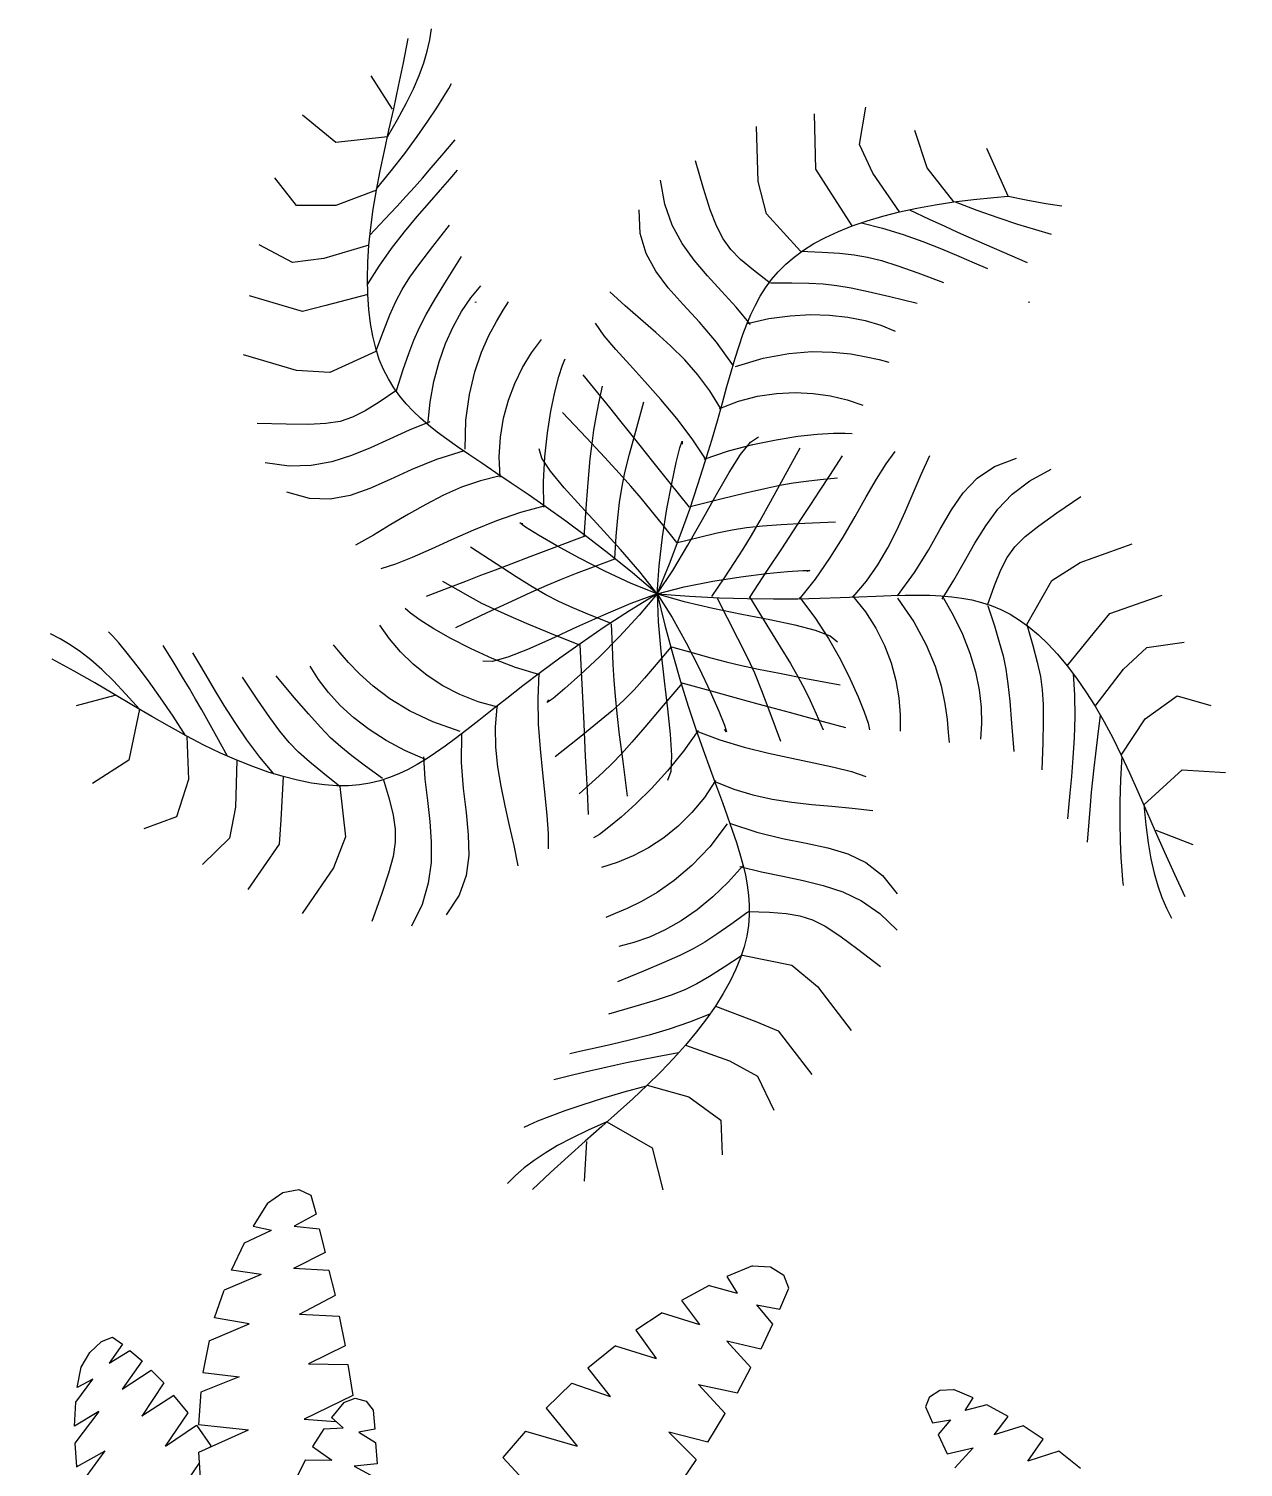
# Model space of a CAD drawing. Header units: millimetres. Extents: x -12161372 to 46643, y -9506984 to 15358.
# Drawn here: x 8831.6 to 8897.6, y 5377 to 5455.2 of the extents above; entities that cross this region are included whole.
import ezdxf

# ---------------------------------------------------------------- set-up
doc = ezdxf.new("R2010")
doc.units = ezdxf.units.MM
doc.linetypes.add('ACAD_ISO07W100', pattern=[3, 0, -3])
doc.layers.add('DIENHOA', color=3, linetype='Continuous')
doc.layers.add('teks', color=255, linetype='Continuous', lineweight=5)
doc.layers.add('tumbuhan', color=3, linetype='Continuous', lineweight=5)

# ---------------------------------------------------------------- blocks, each defined once
blk = doc.blocks.new('Cay60-mb')
at = {"layer": 'DIENHOA'}
for p, q in [((-238.19, 290.34), (-230.71, 295.4)), ((-230.71, 295.4), (-223, 296.89)), ((-223, 296.89), (-217.3, 294.21)), ((-217.3, 294.21), (-214.73, 284.97)), ((-238.19, 290.34), (-245.12, 279.24)), ((-245.12, 279.24), (-236.29, 277.15)), ((-214.73, 284.97), (-225.34, 279.16)), ((-225.34, 279.16), (-213.17, 277.82)), ((-249.36, 271.05), (-236.29, 277.15)), ((-213.17, 277.82), (-210.26, 266.43)), ((-255.62, 257.94), (-249.36, 271.05)), ((-210.26, 266.43), (-225.68, 258.76)), ((-241.32, 255.85), (-255.62, 257.94)), ((-208.36, 257.79), (-225.68, 258.76)), ((-205.35, 245.87), (-208.36, 257.79)), ((-3.69, 260.02), (-15.98, 254.88)), ((-3.69, 260.02), (5.03, 259.58)), ((5.03, 259.58), (11.51, 255.55)), ((-241.32, 255.85), (-259.19, 248.18)), ((-24.58, 250.49), (-37.99, 243.19)), ((-24.58, 250.49), (-11.06, 246.84)), ((-15.98, 254.88), (-11.06, 246.84)), ((13.85, 249.22), (11.51, 255.55)), ((-263.78, 234.92), (-259.19, 248.18)), ((-222.77, 236.56), (-205.35, 245.87)), ((9.61, 239.09), (13.85, 249.22)), ((-222.77, 236.56), (-203.56, 235.59)), ((-47.37, 237.23), (-60.11, 228.96)), ((-47.37, 237.23), (-29.27, 231.65)), ((-37.99, 243.19), (-29.27, 231.65)), ((-1.79, 241.18), (6.03, 231.72)), ((-1.79, 241.18), (9.61, 239.09)), ((-266.46, 223.75), (-247.13, 232.02)), ((-247.13, 232.02), (-263.78, 234.92)), ((-203.56, 235.59), (-200.65, 221.37)), ((6.03, 231.72), (0.33, 219.65)), ((-324.1, 218.02), (-318.41, 223.45)), ((-318.41, 223.45), (-313.16, 225.46)), ((-313.16, 225.46), (-308.24, 222.19)), ((-266.46, 223.75), (-269.47, 208.41)), ((-60.11, 228.96), (-50.28, 215.18)), ((0.33, 219.65), (-16.09, 223.53)), ((-4.47, 210.86), (-16.09, 223.53)), ((-328.24, 211.01), (-324.1, 218.02)), ((-308.24, 222.19), (-314.72, 212.88)), ((-314.72, 212.88), (-304.78, 219.13)), ((-304.78, 219.13), (-298.74, 213.99)), ((-200.65, 221.37), (-218.3, 212.65)), ((-69.94, 221.29), (-83.35, 210.49)), ((-69.94, 221.29), (-50.28, 215.18)), ((-330.25, 201.11), (-328.24, 211.01)), ((-298.74, 213.99), (-308.46, 200.44)), ((-308.46, 200.44), (-294.5, 209.6)), ((-294.5, 209.6), (-288.35, 203.42)), ((-218.3, 212.65), (-199.31, 212.28)), ((-199.31, 212.28), (-196.97, 197.31)), ((-83.35, 210.49), (-72.4, 196.86)), ((-10.84, 198.65), (-4.47, 210.86)), ((-330.92, 194.03), (-322.65, 205.28)), ((-322.65, 205.28), (-330.25, 201.11)), ((-288.35, 203.42), (-298.97, 187.33)), ((-251.82, 206.4), (-270.48, 198.95)), ((-269.47, 208.41), (-251.82, 206.4)), ((-91.05, 203.27), (-103.46, 191.13)), ((-91.05, 203.27), (-72.4, 196.86)), ((-29.83, 202.6), (-10.84, 198.65)), ((-29.83, 202.6), (-16.87, 188.67)), ((-283.44, 197.38), (-298.97, 187.33)), ((-276.51, 188.89), (-283.44, 197.38)), ((-270.48, 198.95), (-271.6, 183.31)), ((-196.97, 197.31), (-220.43, 185.84)), ((-201.32, 193.96), (-195.85, 195.97)), ((-195.85, 195.97), (-190.49, 194.55)), ((81.89, 196.71), (79.99, 191.87)), ((81.89, 196.71), (86.92, 199.84)), ((86.92, 199.84), (93.62, 200.14)), ((103.01, 196.19), (93.62, 200.14)), ((99.21, 190.01), (103.01, 196.19)), ((-331.59, 182.49), (-330.92, 194.03)), ((-319.75, 189.56), (-331.59, 182.49)), ((-319.75, 189.56), (-331.37, 174.29)), ((-287.57, 172.81), (-276.51, 188.89)), ((-201.32, 193.96), (-207.24, 186.66)), ((-190.49, 194.55), (-187.02, 190.16)), ((-187.02, 190.16), (-186.24, 181.07)), ((-103.46, 191.13), (-88.37, 172.81)), ((-25.25, 174.82), (-16.87, 188.67)), ((79.99, 191.87), (83.34, 184.05)), ((109.6, 192.77), (99.21, 190.01)), ((119.99, 187.18), (109.6, 192.77)), ((-287.57, 172.81), (-272.49, 183.01)), ((-272.49, 183.01), (-265.56, 173.03)), ((-271.6, 183.31), (-247.46, 180.77)), ((-220.43, 185.84), (-205.23, 184.8)), ((-210.93, 181.15), (-216.41, 172.58)), ((-210.93, 181.15), (-201.55, 181.67)), ((-207.24, 186.66), (-201.55, 181.67)), ((-186.24, 181.07), (-193.95, 179.66)), ((83.34, 184.05), (92.06, 185.62)), ((92.06, 185.62), (86.14, 178.39)), ((113.28, 178.32), (119.99, 187.18)), ((127.25, 182.64), (113.28, 178.32)), ((136.97, 176.23), (127.25, 182.64)), ((-331.37, 174.29), (-330.58, 162.9)), ((-271.37, 169.98), (-247.46, 180.77)), ((-193.95, 179.66), (-186.02, 174.52)), ((-186.02, 174.52), (-185.12, 164.24)), ((-113.4, 180.1), (-124.35, 167.29)), ((-113.4, 180.1), (-88.37, 172.81)), ((-25.25, 174.82), (-44.13, 179.51)), ((-44.13, 179.51), (-30.95, 166.4)), ((86.14, 178.39), (90.49, 169.08)), ((129.48, 165.58), (136.97, 176.23)), ((-330.58, 162.9), (-316.62, 170.5)), ((-329.02, 153.81), (-316.62, 170.5)), ((-270.48, 154.86), (-271.37, 169.98)), ((-265.56, 173.03), (-266.01, 172.36)), ((-216.41, 172.58), (-207.13, 166.1)), ((-124.35, 167.29), (-108.37, 150.09)), ((90.49, 169.08), (103.12, 172.06)), ((103.12, 172.06), (94.18, 162.3)), ((144.57, 170.35), (129.48, 165.58)), ((154.96, 162.01), (144.57, 170.35)), ((-271.15, 164.91), (-280.31, 151.35)), ((-219.76, 166.18), (-224.11, 157.61)), ((-219.76, 166.18), (-207.13, 166.1)), ((-185.12, 164.24), (-196.3, 163.2)), ((-196.3, 163.2), (-184.68, 156.87)), ((-30.95, 166.4), (-40.44, 152.4))]:
    blk.add_line(p, q, dxfattribs=at)
blk = doc.blocks.new('Cay72-mb')
at = {"layer": 'DIENHOA'}
for p, q in [((-499.8, 1213.9), (-496, 1238)), ((-557.5, 1163.8), (-547.3, 1216.9)), ((-513, 1163.7), (-505.4, 1189.3)), ((-505.4, 1189.3), (-499.8, 1213.9)), ((-567.9, 1112.9), (-557.5, 1163.8)), ((-523, 1136.5), (-513, 1163.7)), ((-580.8, 1063.2), (-627.7, 1135.8)), ((-535.6, 1107.4), (-523, 1136.5)), ((-578.5, 1064.1), (-567.9, 1112.9)), ((-551.2, 1075.7), (-535.6, 1107.4)), ((-469.1, 1090.4), (-458.4, 1108.2)), ((-458.4, 1108.2), (-453, 1118.6)), ((-588.9, 1017.3), (-578.5, 1064.1)), ((-569.9, 1041), (-551.2, 1075.7)), ((-504.1, 1036.9), (-484.4, 1066.3)), ((-484.4, 1066.3), (-469.1, 1090.4)), ((435.2, 986.3), (449.3, 1067.2)), ((-704.6, 990.5), (-777.2, 1050.3)), ((-592.1, 1002.7), (-569.9, 1041)), ((-527.5, 1003.4), (-504.1, 1036.9)), ((340.2, 932.9), (337.1, 1053.2)), ((-592.1, 1002.7), (-704.6, 990.5)), ((-598.8, 972.2), (-588.9, 1017.3)), ((-554.2, 967), (-527.5, 1003.4)), ((214.3, 905.5), (211.2, 1025.7)), ((582.1, 935.2), (555.7, 1016.4)), ((-608, 928.7), (-598.8, 972.2)), ((-473.6, 962.3), (-444.6, 996.4)), ((464.4, 923.9), (435.2, 986.3)), ((758.5, 874.2), (712.1, 977.5)), ((-583.7, 928.7), (-554.2, 967)), ((-496.7, 935.4), (-473.6, 962.3)), ((95.9, 890.8), (78.2, 951.1)), ((-790, 853.8), (-837, 913.6)), ((-616.1, 886.6), (-608, 928.7)), ((-615.6, 889.6), (-583.7, 928.7)), ((-533.3, 893.5), (-515.8, 913.3)), ((-515.8, 913.3), (-496.7, 935.4)), ((-476.8, 887.7), (-456.1, 911.1)), ((-456.1, 911.1), (-440, 930.1)), ((11.6, 856.3), (2.2, 908.4)), ((368.2, 888.2), (340.2, 932.9)), ((522.1, 839.7), (464.4, 923.9)), ((640.6, 861.2), (582.1, 935.2)), ((-616.1, 886.6), (-704.6, 853.8)), ((-623, 845.7), (-616.1, 886.6)), ((-551.4, 873.7), (-533.3, 893.5)), ((-500.9, 860.4), (-476.8, 887.7)), ((110.5, 844.5), (95.9, 890.8)), ((232.7, 835.1), (214.3, 905.5)), ((419.3, 809), (368.2, 888.2)), ((-704.6, 853.8), (-790, 853.8)), ((-628.4, 805.9), (-623, 845.7)), ((-597.6, 824), (-572, 851.3)), ((-572, 851.3), (-551.4, 873.7)), ((-527.4, 829.7), (-500.9, 860.4)), ((27.7, 811.1), (11.6, 856.3)), ((522.1, 839.7), (560.1, 848)), ((560.1, 848), (599.6, 855.1)), ((599.6, 855.1), (640.6, 861.2)), ((640.6, 861.2), (683.2, 866.5)), ((643.7, 861.6), (690.7, 843.4)), ((683.2, 866.5), (727.4, 871.2)), ((727.4, 871.2), (758.5, 874.2)), ((758.5, 874.2), (801.7, 864.9)), ((801.7, 864.9), (840.5, 857.9)), ((840.5, 857.9), (875.5, 852.9)), ((-630.1, 789.4), (-597.6, 824)), ((-555.2, 796), (-527.4, 829.7)), ((-41.8, 792.8), (-44.3, 843.9)), ((124, 809), (110.5, 844.5)), ((306.7, 754), (232.7, 835.1)), ((419.3, 809), (451.6, 820.2)), ((439.6, 816), (485.3, 804.5)), ((451.6, 820.2), (485.9, 830.4)), ((485.9, 830.4), (522.1, 839.7)), ((543.9, 844.5), (586.9, 824.2)), ((586.9, 824.2), (620.7, 808.4)), ((690.7, 843.4), (736.2, 827.2)), ((736.2, 827.2), (779.1, 813)), ((-632.3, 767.3), (-628.4, 805.9)), ((-583.1, 759.7), (-555.2, 796)), ((-493.7, 764.2), (-456.9, 811)), ((-29.3, 749.2), (-41.8, 792.8)), ((49.3, 771.1), (27.7, 811.1)), ((138.2, 781.2), (124, 809)), ((336.1, 770.7), (361.4, 784.2)), ((361.4, 784.2), (389.2, 797)), ((389.2, 797), (419.3, 809)), ((485.3, 804.5), (530.1, 790.6)), ((530.1, 790.6), (573.2, 775.2)), ((620.7, 808.4), (648.3, 795.6)), ((648.3, 795.6), (672.8, 784.6)), ((672.8, 784.6), (800, 729.3)), ((779.1, 813), (818.2, 801.1)), ((818.2, 801.1), (852.2, 791.5)), ((-798.5, 729.9), (-871.1, 768.3)), ((-632.3, 767.3), (-730.2, 738.4)), ((-634.7, 730), (-632.3, 767.3)), ((-610.2, 721.4), (-583.1, 759.7)), ((-521.9, 727.4), (-493.7, 764.2)), ((75.1, 734.8), (49.3, 771.1)), ((155.1, 758), (138.2, 781.2)), ((176.5, 736.3), (155.1, 758)), ((292.8, 741.5), (313.2, 756.4)), ((306.7, 754), (354.2, 752)), ((313.2, 756.4), (336.1, 770.7)), ((354.2, 752), (391.9, 749.8)), ((573.2, 775.2), (613.9, 759.3)), ((613.9, 759.3), (651.3, 743.6)), ((-730.2, 738.4), (-798.5, 729.9)), ((-635.5, 694.2), (-634.7, 730)), ((-635.3, 681.5), (-610.2, 721.4)), ((-543.4, 697.4), (-521.9, 727.4)), ((-463.8, 690.2), (-431.3, 742.7)), ((-8.4, 710.7), (-29.3, 749.2)), ((104.1, 700.6), (75.1, 734.8)), ((204.3, 713), (176.5, 736.3)), ((258.3, 709.6), (274.6, 725.9)), ((274.6, 725.9), (292.8, 741.5)), ((391.9, 749.8), (423.6, 746.5)), ((423.6, 746.5), (452.7, 741.4)), ((452.7, 741.4), (483.1, 733.6)), ((483.1, 733.6), (518.4, 722.4)), ((518.4, 722.4), (562.1, 706.9)), ((651.3, 743.6), (684.8, 729)), ((684.8, 729), (713.4, 716.6)), ((-634.9, 660), (-635.5, 694.2)), ((-560.2, 670.9), (-543.4, 697.4)), ((-488.7, 649.2), (-463.8, 690.2)), ((19.1, 674.6), (-8.4, 710.7)), ((134.9, 666.9), (104.1, 700.6)), ((240.5, 684.8), (204.3, 713)), ((230.8, 674.8), (243.8, 692.6)), ((243.8, 692.6), (258.3, 709.6)), ((562.1, 706.9), (618, 686.4)), ((-777.2, 623), (-892.5, 657.2)), ((-634.9, 660), (-725.9, 635.8)), ((-632.8, 627.6), (-634.9, 660)), ((-574.1, 644.7), (-560.2, 670.9)), ((-410.4, 652.6), (-388.6, 678.6)), ((-74.6, 635.7), (-107.8, 666.1)), ((51.5, 638.6), (19.1, 674.6)), ((166.5, 632.2), (134.9, 666.9)), ((219.1, 656.3), (230.8, 674.8)), ((242.2, 685.4), (288.1, 685.3)), ((288.1, 685.3), (324.8, 684.7)), ((324.8, 684.7), (356, 683.1)), ((356, 683.1), (385.5, 679.9)), ((385.5, 679.9), (417, 674.6)), ((417, 674.6), (454.2, 666.7)), ((454.2, 666.7), (500.9, 655.6)), ((-725.9, 635.8), (-777.2, 623)), ((-629.2, 597.2), (-632.8, 627.6)), ((-587, 615.6), (-574.1, 644.7)), ((-507.8, 616.2), (-488.7, 649.2)), ((-430.7, 623), (-410.4, 652.6)), ((-340.4, 625.6), (-328.8, 644.4)), ((-41.2, 606.3), (-74.6, 635.7)), ((87, 599.9), (51.5, 638.6)), ((197.6, 594.9), (166.5, 632.2)), ((199, 616.8), (208.6, 636.9)), ((208.6, 636.9), (219.1, 656.3)), ((500.9, 655.6), (560.9, 640.9)), ((-624.1, 569), (-629.2, 597.2)), ((-600.8, 580.4), (-587, 615.6)), ((-522.5, 587.9), (-507.8, 616.2)), ((-449.3, 589.9), (-430.7, 623)), ((-371.2, 571), (-355, 601.2)), ((-355, 601.2), (-340.4, 625.6)), ((-120.2, 570.4), (-139.4, 597.5)), ((-8.1, 577.3), (-41.2, 606.3)), ((124.1, 556.2), (87, 599.9)), ((181.4, 572.7), (190, 595.5)), ((190, 595.5), (199, 616.8)), ((190.9, 597.2), (238.2, 607.5)), ((238.2, 607.5), (284.1, 613.8)), ((284.1, 613.8), (328.2, 616.3)), ((328.2, 616.3), (370.2, 615.2)), ((370.2, 615.2), (410, 610.8)), ((410, 610.8), (447.2, 603.4)), ((447.2, 603.4), (481.7, 593.2)), ((-617.7, 542.9), (-624.1, 569)), ((-617.3, 535.9), (-600.8, 580.4)), ((-534.7, 560.9), (-522.5, 587.9)), ((-465.7, 553.4), (-449.3, 589.9)), ((-387.4, 534.7), (-371.2, 571)), ((-94.9, 540.2), (-120.2, 570.4)), ((24.1, 548), (-8.1, 577.3)), ((173.1, 548.1), (181.4, 572.7)), ((481.7, 593.2), (513.1, 580.5)), ((-617.3, 535.9), (-717.4, 490.5)), ((-609.8, 518.8), (-617.7, 542.9)), ((-545.9, 531.7), (-534.7, 560.9)), ((-479.7, 513.8), (-465.7, 553.4)), ((-402.1, 492), (-387.4, 534.7)), ((-297.9, 501.2), (-278.5, 533)), ((-278.5, 533), (-256.9, 561.8)), ((-65, 506.9), (-94.9, 540.2)), ((54.8, 517.6), (24.1, 548)), ((160.8, 504.9), (124.1, 556.2)), ((164.7, 521.3), (173.1, 548.1)), ((281.1, 531.7), (331.5, 535.7)), ((331.5, 535.7), (376.6, 534.9)), ((376.6, 534.9), (416.2, 530.7)), ((-790, 494.8), (-905.3, 529)), ((-600.6, 496.7), (-609.8, 518.8)), ((-557.8, 496.9), (-545.9, 531.7)), ((-491, 471.1), (-479.7, 513.8)), ((-314.9, 466.7), (-297.9, 501.2)), ((-219, 481.7), (-211.2, 506.4)), ((-211.2, 506.4), (-205.3, 520.3)), ((-32.1, 470.8), (-65, 506.9)), ((83.5, 485.5), (54.8, 517.6)), ((156, 492), (164.7, 521.3)), ((165.2, 503.4), (225.6, 521.5)), ((225.6, 521.5), (281.1, 531.7)), ((416.2, 530.7), (449.9, 524.7)), ((449.9, 524.7), (477.6, 518.3)), ((477.6, 518.3), (499.1, 513.1)), ((-717.4, 490.5), (-790, 494.8)), ((-590.1, 476.2), (-600.6, 496.7)), ((-578.4, 457.1), (-590.1, 476.2)), ((-572, 453.3), (-557.8, 496.9)), ((-499.2, 425.5), (-491, 471.1)), ((-413.9, 442.8), (-402.1, 492)), ((-227.7, 447.8), (-219, 481.7)), ((-134.1, 446), (-166, 485.6)), ((2.6, 431.9), (-32.1, 470.8)), ((109.7, 450.8), (83.5, 485.5)), ((146.8, 459.8), (156, 492)), ((-572, 451.6), (-610, 425.8)), ((-565.5, 439.2), (-578.4, 457.1)), ((-551.5, 422.4), (-565.5, 439.2)), ((-421.3, 386.9), (-413.9, 442.8)), ((-329, 429.8), (-314.9, 466.7)), ((-236.3, 406.3), (-227.7, 447.8)), ((-108.5, 414.1), (-134.1, 446)), ((-131.8, 423.4), (-123.8, 460.6)), ((132.9, 413), (109.7, 450.8)), ((136.8, 424.3), (146.8, 459.8)), ((171.9, 427.9), (213.3, 438.7)), ((213.3, 438.7), (254.5, 445)), ((254.5, 445), (295, 447)), ((295, 447), (334.4, 445)), ((334.4, 445), (372.4, 439.5)), ((372.4, 439.5), (408.6, 430.8)), ((-610, 425.8), (-640.8, 406.6)), ((-536.3, 406.4), (-551.5, 422.4)), ((-504, 377.3), (-499.2, 425.5)), ((-339.6, 390.7), (-329, 429.8)), ((-138, 392.9), (-131.8, 423.4)), ((-86.4, 386.7), (-108.5, 414.1)), ((-51.9, 362.4), (-34.1, 426.5)), ((37.4, 390.3), (2.6, 431.9)), ((125.8, 385.4), (136.8, 424.3)), ((130.5, 412), (171.9, 427.9)), ((408.6, 430.8), (442.7, 419.2)), ((-812.6, 377.7), (-875.4, 379.4)), ((-764, 377.3), (-812.6, 377.7)), ((-726.1, 379.1), (-764, 377.3)), ((-695.3, 384.1), (-726.1, 379.1)), ((-668.1, 392.9), (-695.3, 384.1)), ((-640.8, 406.6), (-668.1, 392.9)), ((-499.7, 383), (-544.9, 364.9)), ((-520.1, 391), (-536.3, 406.4)), ((-502.7, 375.9), (-520.1, 391)), ((-483.6, 360.7), (-502.7, 375.9)), ((-422.7, 323.9), (-421.3, 386.9)), ((-346.4, 349.6), (-339.6, 390.7)), ((-244, 358.9), (-236.3, 406.3)), ((-159.1, 348.3), (-211.2, 403.5)), ((-142.9, 365), (-138, 392.9)), ((-65.2, 360.3), (-86.4, 386.7)), ((70.9, 346.3), (37.4, 390.3)), ((113.5, 342.8), (125.8, 385.4)), ((-587.6, 345.6), (-629.2, 326.6)), ((-544.9, 364.9), (-587.6, 345.6)), ((-462.8, 345.2), (-483.6, 360.7)), ((-439.9, 328.9), (-462.8, 345.2)), ((-348.9, 306.9), (-346.4, 349.6)), ((-249.8, 307.1), (-244, 358.9)), ((-118.9, 305.4), (-159.1, 348.3)), ((-146.9, 336.1), (-142.9, 365)), ((-65.4, 312.4), (-51.9, 362.4)), ((-42.1, 331.5), (-65.2, 360.3)), ((101.7, 300), (70.9, 346.3)), ((197.9, 338.9), (215.3, 350.5)), ((202.7, 333.7), (253.7, 344.2)), ((253.7, 344.2), (301.2, 351.6)), ((301.2, 351.6), (343.3, 356.1)), ((343.3, 356.1), (378.3, 358.4)), ((378.3, 358.4), (404.2, 358.6)), ((404.2, 358.6), (419.2, 357.3)), ((-629.2, 326.6), (-670.6, 309.7)), ((-425.5, 320.2), (-485.7, 301.1)), ((-414.7, 311.6), (-439.9, 328.9)), ((-256.2, 304.2), (-261.8, 324.2)), ((-150.6, 302.3), (-146.9, 336.1)), ((-14.5, 297), (-42.1, 331.5)), ((36.3, 294.2), (44.3, 326.2)), ((44.3, 326.2), (49.2, 340.8)), ((49.2, 340.8), (49.6, 334.1)), ((97.4, 301.8), (150, 319.7)), ((99.5, 296.6), (113.5, 342.8)), ((150, 319.7), (202.7, 333.7)), ((176.5, 311.9), (197.9, 338.9)), ((269.9, 260.2), (306.3, 326.8)), ((493.2, 291.8), (513, 318.5)), ((-805.9, 286.9), (-858.3, 294)), ((-757.8, 288.2), (-805.9, 286.9)), ((-713.1, 296.3), (-757.8, 288.2)), ((-670.6, 309.7), (-713.1, 296.3)), ((-485.7, 301.1), (-538.7, 279.4)), ((-386.9, 292.9), (-414.7, 311.6)), ((-356.3, 272.4), (-386.9, 292.9)), ((-346.6, 262.6), (-348.9, 306.9)), ((-237.1, 275.5), (-256.2, 304.2)), ((-252.8, 252.6), (-249.8, 307.1)), ((-154.3, 259.8), (-150.6, 302.3)), ((-87.5, 271.4), (-118.9, 305.4)), ((-75.3, 272.5), (-65.4, 312.4)), ((20.5, 253.4), (-14.5, 297)), ((26.4, 248.7), (36.3, 294.2)), ((83.7, 246.7), (99.5, 296.6)), ((151.7, 272.7), (176.5, 311.9)), ((370.5, 266.6), (398.3, 309.2)), ((472.2, 258.4), (493.2, 291.8)), ((569.3, 268.6), (588, 309.7)), ((691.3, 260.7), (728.9, 286)), ((728.9, 286), (776.8, 304.2)), ((-586.5, 257.5), (-630.8, 237.8)), ((-538.7, 279.4), (-586.5, 257.5)), ((-389.9, 254.9), (-430.9, 240.7)), ((-346.7, 265.2), (-389.9, 254.9)), ((-322.7, 249.9), (-356.3, 272.4)), ((-252, 197.1), (-252.8, 252.6)), ((-207.5, 239.8), (-237.1, 275.5)), ((-158.6, 204.6), (-154.3, 259.8)), ((-62.2, 243.1), (-87.5, 271.4)), ((-82.4, 238.8), (-75.3, 272.5)), ((65.4, 197.3), (20.5, 253.4)), ((123.9, 224.6), (151.7, 272.7)), ((241.5, 208.7), (269.9, 260.2)), ((290.8, 250), (318.8, 253.9)), ((318.8, 253.9), (349.8, 257.5)), ((348.1, 232.4), (370.5, 266.6)), ((349.8, 257.5), (387.6, 261.4)), ((449.8, 219.7), (472.2, 258.4)), ((551.7, 227.8), (569.3, 268.6)), ((661.1, 228.9), (691.3, 260.7)), ((767.7, 225.5), (805.8, 254.8)), ((805.8, 254.8), (852.4, 279.9)), ((-762, 216.4), (-811.4, 229.9)), ((-673.5, 222.8), (-716.6, 214.9)), ((-630.8, 237.8), (-673.5, 222.8)), ((-470.4, 223.3), (-508.8, 203.4)), ((-430.9, 240.7), (-470.4, 223.3)), ((-286, 225.1), (-322.7, 249.9)), ((-246.4, 197.5), (-286, 225.1)), ((-170.4, 198.5), (-207.5, 239.8)), ((-87.4, 207.3), (-82.4, 238.8)), ((-39.9, 217.2), (-62.2, 243.1)), ((16, 193.5), (26.4, 248.7)), ((65.6, 193), (83.7, 246.7)), ((93.8, 170.9), (123.9, 224.6)), ((133.4, 215.3), (187.2, 228.3)), ((187.2, 228.3), (228.8, 237.9)), ((228.8, 237.9), (262.1, 244.9)), ((262.1, 244.9), (290.8, 250)), ((328.9, 202.9), (348.1, 232.4)), ((425.6, 177.2), (449.8, 219.7)), ((534.4, 187.4), (551.7, 227.8)), ((635.3, 191.6), (661.1, 228.9)), ((736.4, 192.7), (767.7, 225.5)), ((864.6, 185.3), (916.5, 220.8)), ((-716.6, 214.9), (-762, 216.4)), ((-508.8, 203.4), (-546.6, 181.9)), ((-248.9, 200.6), (-302.5, 185.7)), ((-203.8, 167), (-246.4, 197.5)), ((-128.6, 153.2), (-170.4, 198.5)), ((-163.9, 133), (-158.6, 204.6)), ((-91.1, 173.9), (-87.4, 207.3)), ((-17.9, 190.4), (-39.9, 217.2)), ((6.9, 159.2), (-17.9, 190.4)), ((6.4, 132.6), (16, 193.5)), ((44.9, 135.5), (65.6, 193)), ((63.7, 198.3), (133.4, 215.3)), ((218.9, 168.4), (241.5, 208.7)), ((310.3, 174.6), (328.9, 202.9)), ((611, 149.6), (635.3, 191.6)), ((709.8, 156.9), (736.4, 192.7)), ((-584.4, 159.4), (-622.6, 136.7)), ((-546.6, 181.9), (-584.4, 159.4)), ((-354.7, 167.4), (-405, 147.1)), ((-302.5, 185.7), (-354.7, 167.4)), ((-291.6, 154.1), (-303.9, 163.3)), ((-303.9, 163.3), (-297.5, 161.6)), ((-158.3, 133.2), (-203.8, 167)), ((-94.1, 134.6), (-91.1, 173.9)), ((37.4, 120.5), (6.9, 159.2)), ((61.9, 114.9), (93.8, 170.9)), ((189.5, 153.4), (223.8, 157.1)), ((199.8, 135.5), (218.9, 168.4)), ((223.8, 157.1), (264.7, 160)), ((264.7, 160), (316.4, 162.6)), ((290.1, 143.7), (310.3, 174.6)), ((316.4, 162.6), (382.8, 165.5)), ((399.3, 132.3), (425.6, 177.2)), ((516.4, 147.7), (534.4, 187.4)), ((686.2, 118.8), (709.8, 156.9)), ((795.5, 133.3), (825.1, 157.1)), ((825.1, 157.1), (864.6, 185.3)), ((-622.6, 136.7), (-661.9, 114.5)), ((-452.7, 126.2), (-497.2, 106)), ((-405, 147.1), (-452.7, 126.2)), ((-263.6, 136.6), (-291.6, 154.1)), ((-223.4, 113.2), (-263.6, 136.6)), ((-162.5, 134.4), (-229.7, 109)), ((-110.1, 95.8), (-158.3, 133.2)), ((-85.2, 105.6), (-128.6, 153.2)), ((-97.4, 85.5), (-94.1, 134.6)), ((-1.1, 69.8), (6.4, 132.6)), ((21.4, 74.2), (44.9, 135.5)), ((39.1, 120.3), (86.8, 132.4)), ((86.8, 132.4), (125.1, 141.6)), ((125.1, 141.6), (158, 148.4)), ((158, 148.4), (189.5, 153.4)), ((182.1, 106.4), (199.8, 135.5)), ((265.8, 106.8), (290.1, 143.7)), ((370.6, 86.3), (399.3, 132.3)), ((497, 109.1), (516.4, 147.7)), ((585.3, 103.9), (611, 149.6)), ((773.5, 111.2), (795.5, 133.3)), ((-497.2, 106), (-538.1, 87.9)), ((-355.7, 73.8), (-411.2, 110.5)), ((-229.7, 109), (-282, 89.2)), ((-174.1, 86.2), (-223.4, 113.2)), ((-59, 54.5), (-110.1, 95.8)), ((-43.1, 57), (-85.2, 105.6)), ((28.7, 59.8), (61.9, 114.9)), ((163.3, 77.1), (182.1, 106.4)), ((235.2, 60.1), (265.8, 106.8)), ((475.3, 71.8), (497, 109.1)), ((555.2, 55.2), (585.3, 103.9)), ((663.8, 79), (686.2, 118.8)), ((756.7, 88), (773.5, 111.2)), ((915.2, 77.3), (1028.6, 117.4)), ((-574.7, 73.2), (-606.4, 63.2)), ((-538.1, 87.9), (-574.7, 73.2)), ((-323.3, 73.6), (-357.8, 60.5)), ((-312.3, 45.5), (-355.7, 73.8)), ((-282, 89.2), (-323.3, 73.6)), ((-144.3, 67), (-181.6, 53)), ((-119.2, 58.3), (-174.1, 86.2)), ((-98.1, 84), (-144.3, 67)), ((-5.2, 9), (21.4, 74.2)), ((-5.2, 9), (-1.1, 69.8)), ((141.4, 43.9), (163.3, 77.1)), ((339.1, 40.8), (370.6, 86.3)), ((450.5, 36.2), (475.3, 71.8)), ((640.5, 38.3), (663.8, 79)), ((742.6, 61), (756.7, 88)), ((854, 38.1), (915.2, 77.3)), ((-438.5, 16.7), (-471.4, 35.8)), ((-422.4, 36), (-460.6, 21.5)), ((-389.5, 48.5), (-422.4, 36)), ((-357.8, 60.5), (-389.5, 48.5)), ((-277.5, 23.8), (-312.3, 45.5)), ((-214, 40.4), (-245.5, 27.2)), ((-181.6, 53), (-214, 40.4)), ((-61.8, 31.7), (-119.2, 58.3)), ((-5.2, 9), (-61.8, 31.7)), ((-5.2, 9), (-59, 54.5)), ((-5.2, 9), (-43.1, 57)), ((-5.2, 9), (28.7, 59.8)), ((53.9, 23.9), (115.9, 36.1)), ((114, 2.9), (141.4, 43.9)), ((115.9, 36.1), (176.8, 45.8)), ((176.8, 45.8), (232.5, 53)), ((195.7, 0), (235.2, 60.1)), ((232.5, 53), (278.8, 57.7)), ((278.8, 57.7), (311.7, 59.9)), ((304.5, -2.8), (339.1, 40.8)), ((311.7, 59.9), (327.1, 59.8)), ((327.1, 59.8), (320.9, 57.3)), ((421.6, 2.5), (450.5, 36.2)), ((517.7, 4.3), (555.2, 55.2)), ((614.7, -2.8), (640.5, 38.3)), ((729, 27.3), (742.6, 61)), ((799.6, -57.5), (854, 38.1)), ((-460.6, 21.5), (-508.2, 3.4)), ((-411.3, 1.3), (-438.5, 16.7)), ((-386.4, -11.9), (-411.3, 1.3)), ((-280.2, 11.8), (-322.2, -7.5)), ((-245.5, 27.2), (-280.2, 11.8)), ((-247.7, 6.7), (-277.5, 23.8)), ((-219.2, -7.9), (-247.7, 6.7)), ((-5.2, 9), (-65.1, -28.1)), ((-5.2, 9), (-62.5, -12.2)), ((-5.2, 9), (-44.3, -37.8)), ((-5.2, 9), (53.9, 23.9)), ((-5.2, 9), (-2.8, -52)), ((-5.2, 9), (65, 3.8)), ((-5.2, 9), (53.6, -7.5)), ((-5.2, 9), (11.5, -59.4)), ((-5.2, 9), (27.2, -42.6)), ((65, 3.8), (130.6, 0.4)), ((125, 0.6), (192.3, -131.6)), ((130.6, 0.4), (191.6, -1.5)), ((196.1, 2), (233.8, -59.1)), ((304.9, 1.9), (338.2, -42.6)), ((348.9, -0.7), (393.2, 0.7)), ((393.2, 0.7), (433.7, 2.3)), ((420, 4.5), (447.9, -30)), ((433.7, 2.3), (470.4, 3.7)), ((470.4, 3.7), (503.9, 4.9)), ((503.9, 4.9), (534.5, 5.7)), ((534.5, 5.7), (562.6, 6)), ((562.6, 6), (588.5, 5.7)), ((588.5, 5.7), (612.9, 4.6)), ((612.9, 4.6), (635.9, 2.6)), ((614.7, 4.3), (639.2, -37.6)), ((635.9, 2.6), (658, -0.3)), ((713.5, -15.8), (729, 27.3)), ((980.2, -34), (1093.6, 6.1)), ((-541.9, -33.2), (-553.3, -23.3)), ((-360.1, -24.7), (-386.4, -11.9)), ((-322.2, -7.5), (-375.5, -32.5)), ((-329.1, -38.6), (-360.1, -24.7)), ((-188.6, -21.7), (-219.2, -7.9)), ((-152.2, -36.7), (-188.6, -21.7)), ((-62.5, -12.2), (-121.8, -37.2)), ((-65.1, -28.1), (-120.2, -63.9)), ((53.6, -7.5), (116.2, -22.1)), ((116.2, -22.1), (179.4, -35.1)), ((191.6, -1.5), (248.3, -2.1)), ((248.3, -2.1), (300.7, -1.8)), ((300.7, -1.8), (348.9, -0.7)), ((447.9, -30), (471, -66)), ((517.6, -0.3), (553.5, -52.1)), ((658, -0.3), (679.7, -4.4)), ((679.7, -4.4), (700.9, -9.7)), ((700.9, -9.7), (721.8, -16.6)), ((714.5, -17.3), (728.6, -60.9)), ((721.8, -16.6), (742.5, -25.1)), ((742.5, -25.1), (763.1, -35.6)), ((-588, -88.9), (-608.7, -59.5)), ((-520.8, -48.2), (-541.9, -33.2)), ((-491.3, -66.9), (-520.8, -48.2)), ((-375.5, -32.5), (-444.1, -65)), ((-289.8, -55.3), (-329.1, -38.6)), ((-238.7, -76.4), (-289.8, -55.3)), ((-121.8, -37.2), (-180.5, -63.8)), ((-106.5, -55), (-152.2, -36.7)), ((-105.2, -56.1), (-103.4, -105.4)), ((-44.3, -37.8), (-87.3, -84.1)), ((-2.8, -52), (2.7, -116.1)), ((11.5, -59.4), (28.6, -122.8)), ((27.2, -42.6), (58, -97.8)), ((179.4, -35.1), (239.7, -47.2)), ((233.8, -59.1), (262.8, -106.2)), ((239.7, -47.2), (294.1, -58.7)), ((294.1, -58.7), (339, -70.3)), ((338.2, -42.6), (367.9, -88.4)), ((553.5, -52.1), (580.4, -101.7)), ((639.2, -37.6), (659.4, -79.2)), ((728.6, -60.9), (739.4, -96)), ((763.1, -35.6), (783.6, -48.1)), ((783.6, -48.1), (804, -62.9)), ((799.6, -57.5), (812.5, -103.2)), ((946.3, -74.5), (980.2, -34)), ((-1304, -89), (-1325.7, -78)), ((-1282.3, -101.9), (-1304, -89)), ((-1190.7, -82.3), (-1198.9, -74)), ((-1177, -97.9), (-1190.7, -82.3)), ((-563.8, -117.3), (-588, -88.9)), ((-454.5, -88), (-491.3, -66.9)), ((-411.7, -110), (-454.5, -88)), ((-236.5, -89.5), (-287.2, -112.1)), ((-172.2, -103.6), (-238.7, -76.4)), ((-180.5, -63.8), (-236.5, -89.5)), ((-120.2, -63.9), (-170.7, -98.2)), ((-87.3, -84.1), (-130.9, -127.8)), ((339, -70.3), (371.3, -82.2)), ((367.9, -88.4), (393.6, -133.7)), ((371.3, -82.2), (387.6, -95.2)), ((471, -66), (489.7, -103.2)), ((659.4, -79.2), (675.3, -120.4)), ((804, -62.9), (824.6, -80.2)), ((824.6, -80.2), (845.3, -100.1)), ((886.8, -147.5), (946.3, -74.5)), ((-1260.3, -117.1), (-1282.3, -101.9)), ((-1237.6, -135), (-1260.3, -117.1)), ((-1158.8, -120), (-1177, -97.9)), ((-1137, -147.8), (-1158.8, -120)), ((-1056.6, -141.9), (-1080.1, -103.7)), ((-1002.5, -141), (-1015.6, -119.8)), ((-695.2, -119.2), (-709.5, -102.4)), ((-676.6, -140.7), (-695.2, -119.2)), ((-536.3, -144.1), (-563.8, -117.3)), ((-364.3, -131.5), (-411.7, -110)), ((-287.2, -112.1), (-330.3, -129.2)), ((-170.7, -98.2), (-216.9, -131)), ((-173.1, -101.8), (-169.7, -173.6)), ((-103.4, -105.4), (-101.6, -145.1)), ((24.3, -107.1), (-7.1, -144.9)), ((2.7, -116.1), (9.8, -180.2)), ((25.8, -106.2), (73.2, -119.7)), ((28.6, -122.8), (45.6, -181.5)), ((58, -97.8), (86, -152.8)), ((73.2, -119.7), (111.6, -130.3)), ((262.8, -106.2), (284.8, -142.8)), ((489.7, -103.2), (504, -141.1)), ((580.4, -101.7), (599.7, -148.5)), ((675.3, -120.4), (687.3, -160.7)), ((739.4, -96), (747.5, -126.2)), ((812.5, -103.2), (822, -139.8)), ((845.3, -100.1), (866.1, -122.6)), ((866.1, -122.6), (886.8, -147.5)), ((1010, -154.9), (1060.3, -107.9)), ((1060.3, -107.9), (1141.6, -96.3)), ((-1274.1, -159.3), (-1321.5, -133.3)), ((-1213.7, -156), (-1237.6, -135)), ((-1188.4, -180.6), (-1213.7, -156)), ((-1112.4, -180.4), (-1137, -147.8)), ((-1038.1, -172.1), (-1056.6, -141.9)), ((-986.7, -167.9), (-1002.5, -141)), ((-742.5, -177.4), (-760.5, -148.7)), ((-652.8, -165.4), (-676.6, -140.7)), ((-505.5, -168.8), (-536.3, -144.1)), ((-363.5, -138.5), (-384.3, -137.6)), ((-313.4, -151.1), (-364.3, -131.5)), ((-330.3, -129.2), (-363.5, -138.5)), ((-260.3, -167.5), (-313.4, -151.1)), ((-216.9, -131), (-259, -162.1)), ((-130.9, -127.8), (-171.7, -166.3)), ((-101.6, -145.1), (-99.5, -179.8)), ((-7.1, -144.9), (-32.7, -174.8)), ((86, -152.8), (110.1, -203.5)), ((111.6, -130.3), (145.2, -139)), ((145.2, -139), (178.5, -146.9)), ((178.5, -146.9), (215.6, -154.9)), ((192.3, -131.6), (206.4, -163)), ((215.6, -154.9), (260.9, -163.9)), ((284.8, -142.8), (301.7, -172.3)), ((393.6, -133.7), (415.2, -176.6)), ((504, -141.1), (514.4, -179.3)), ((599.7, -148.5), (612.9, -191.6)), ((747.5, -126.2), (753.6, -155.3)), ((753.6, -155.3), (758.3, -186.9)), ((822, -139.8), (828.7, -170.9)), ((886.8, -147.5), (907.4, -174.8)), ((947.8, -235.8), (1010, -154.9)), ((-1229, -185), (-1274.1, -159.3)), ((-1185.9, -210.2), (-1229, -185)), ((-1161.2, -209.1), (-1188.4, -180.6)), ((-1086, -217.1), (-1112.4, -180.4)), ((-1023, -197.2), (-1038.1, -172.1)), ((-968.2, -199.3), (-986.7, -167.9)), ((-874.4, -222.1), (-907.6, -172.7)), ((-794.8, -216.6), (-834.6, -169.5)), ((-720.7, -205.9), (-742.5, -177.4)), ((-623.2, -192), (-652.8, -165.4)), ((-471.6, -191), (-505.5, -168.8)), ((-259, -162.1), (-297.5, -191.3)), ((-262.8, -163.5), (-265.1, -219.1)), ((-171.7, -166.3), (-206.4, -197.3)), ((-169.7, -173.6), (-167, -229.4)), ((-99.5, -179.8), (-96.8, -213.9)), ((-32.7, -174.8), (-55.3, -199.7)), ((50.3, -184.6), (3.9, -239.4)), ((9.8, -180.2), (17, -241.3)), ((45.6, -181.5), (62.5, -235.5)), ((48.3, -184.9), (117.6, -203.8)), ((206.4, -163), (221.8, -201.1)), ((260.9, -163.9), (318.7, -175)), ((301.7, -172.3), (315.4, -198.1)), ((318.7, -175), (393.3, -189.1)), ((415.2, -176.6), (432.6, -215.2)), ((514.4, -179.3), (520.9, -217.1)), ((687.3, -160.7), (695.4, -199.9)), ((758.3, -186.9), (762.2, -224.7)), ((828.7, -170.9), (832.8, -200.2)), ((899.8, -164.7), (902.9, -211.7)), ((907.4, -174.8), (927.8, -204.3)), ((-1185.6, -212.6), (-1269.2, -234.8)), ((-1144.5, -234.5), (-1185.9, -210.2)), ((-1131.6, -242.1), (-1161.2, -209.1)), ((-1058.6, -257), (-1086, -217.1)), ((-1009.6, -219.9), (-1023, -197.2)), ((-947.1, -234), (-968.2, -199.3)), ((-763.5, -253), (-794.8, -216.6)), ((-694.9, -233.8), (-720.7, -205.9)), ((-587.2, -219.2), (-623.2, -192)), ((-434.6, -210.2), (-471.6, -191)), ((-394.7, -225.8), (-434.6, -210.2)), ((-332.5, -218.5), (-364.3, -243.5)), ((-297.5, -191.3), (-332.5, -218.5)), ((-231.7, -218.5), (-244.3, -227.4)), ((-206.4, -197.3), (-231.7, -218.5)), ((-96.8, -213.9), (-92.9, -251.6)), ((-55.3, -199.7), (-77.9, -222.3)), ((110.1, -203.5), (128.8, -246.1)), ((117.6, -203.8), (171.5, -218.5)), ((171.5, -218.5), (214.2, -230.2)), ((221.8, -201.1), (240.2, -249.4)), ((315.4, -198.1), (327.8, -223.5)), ((432.6, -215.2), (445.5, -247.7)), ((520.9, -217.1), (523.8, -254.3)), ((612.9, -191.6), (621.1, -230.5)), ((695.4, -199.9), (699.9, -237.6)), ((832.8, -200.2), (834.8, -231.5)), ((902.9, -211.7), (903.6, -258.6)), ((927.8, -204.3), (947.8, -235.8)), ((1057.1, -263.3), (1126.2, -213.1)), ((1126.2, -213.1), (1199.4, -233.9)), ((-1131.6, -242.1), (-1154.8, -352.8)), ((-1104.7, -257.8), (-1144.5, -234.5)), ((-996.3, -243.2), (-1009.6, -219.9)), ((-981.5, -269.8), (-996.3, -243.2)), ((-923.6, -270.9), (-947.1, -234)), ((-848.1, -260.3), (-874.4, -222.1)), ((-665.3, -260.7), (-694.9, -233.8)), ((-544.1, -245.6), (-587.2, -219.2)), ((-493.1, -269.9), (-544.1, -245.6)), ((-351.9, -237.3), (-394.7, -225.8)), ((-364.3, -243.5), (-393.1, -266.3)), ((-354.4, -236.6), (-357.9, -280.8)), ((-265.1, -219.1), (-263.8, -274.4)), ((-244.3, -227.4), (-240.7, -221.7)), ((-167, -229.4), (-164.9, -273.6)), ((-103.4, -245.4), (-134.9, -271.8)), ((-77.9, -222.3), (-103.4, -245.4)), ((3.9, -239.4), (-32, -281.5)), ((17, -241.3), (22.8, -296.6)), ((62.5, -235.5), (79.1, -285.2)), ((128.8, -246.1), (141.1, -276.7)), ((214.2, -230.2), (249.7, -239.9)), ((240.2, -249.4), (263.5, -311.7)), ((249.7, -239.9), (282.4, -248.8)), ((282.4, -248.8), (316.4, -258)), ((327.8, -223.5), (340.8, -251.9)), ((445.5, -247.7), (453.8, -272.3)), ((621.1, -230.5), (625.9, -264.5)), ((699.9, -237.6), (700.9, -273.5)), ((762.2, -224.7), (766.2, -272.6)), ((834.8, -231.5), (835, -268.5)), ((947.8, -235.8), (967.4, -269.4)), ((-1066.2, -280), (-1104.7, -257.8)), ((-1028.7, -300.8), (-1066.2, -280)), ((-1031.3, -299.3), (-1058.6, -257)), ((-963.4, -302.5), (-981.5, -269.8)), ((-897.8, -308.6), (-923.6, -270.9)), ((-826.2, -290.1), (-848.1, -260.3)), ((-738, -281.3), (-763.5, -253)), ((-715.7, -304.1), (-738, -281.3)), ((-631.9, -286.3), (-665.3, -260.7)), ((-433.7, -290.8), (-493.1, -269.9)), ((-393.1, -266.3), (-419.5, -286.9)), ((-357.9, -280.8), (-357.1, -324.3)), ((-263.8, -274.4), (-260.1, -328.5)), ((-134.9, -271.8), (-175.1, -304.3)), ((-164.9, -273.6), (-163.2, -310.4)), ((-92.9, -251.6), (-87.5, -297.5)), ((-32, -281.5), (-60, -313.7)), ((141.1, -276.7), (145.8, -291.4)), ((316.4, -258), (355.8, -268.7)), ((340.8, -251.9), (356.2, -286.6)), ((355.8, -268.7), (405, -282.1)), ((453.8, -272.3), (457.2, -287)), ((523.8, -254.3), (523.3, -290.2)), ((625.9, -264.5), (628.4, -292.8)), ((700.9, -273.5), (698.5, -307.3)), ((766.2, -272.6), (770.7, -334.1)), ((835, -268.5), (833.8, -314.9)), ((903.6, -258.6), (902.3, -304.4)), ((959, -255.1), (953, -302.2)), ((967.4, -269.4), (986.4, -304.7)), ((1004.8, -341.9), (1057.1, -263.3)), ((-991.9, -320), (-1028.7, -300.8)), ((-1028.7, -300.8), (-1024.8, -395.1)), ((-940.5, -344.1), (-963.4, -302.5)), ((-869.7, -346.2), (-897.8, -308.6)), ((-806.2, -314.3), (-826.2, -290.1)), ((-693.7, -324), (-715.7, -304.1)), ((-594.8, -310.2), (-631.9, -286.3)), ((-554, -332.1), (-594.8, -310.2)), ((-443.8, -305.5), (-466.3, -322.3)), ((-419.5, -286.9), (-443.8, -305.5)), ((-431, -294.6), (-431.5, -357.7)), ((-175.1, -304.3), (-227.2, -345.7)), ((-163.2, -310.4), (-161.5, -344.2)), ((-87.5, -297.5), (-80.2, -355.9)), ((22.8, -296.6), (25.7, -342.9)), ((83.8, -288.2), (51.8, -333.6)), ((79.1, -285.2), (95, -330.8)), ((79.3, -289.2), (131.5, -308.6)), ((131.5, -308.6), (184.5, -324.5)), ((145.8, -291.4), (141.5, -286.2)), ((628.4, -292.8), (630, -314.8)), ((902.3, -304.4), (899.6, -348)), ((953, -302.2), (948.4, -339.3)), ((986.4, -304.7), (1004.8, -341.9)), ((-955.7, -337.4), (-991.9, -320)), ((-920.1, -353.1), (-955.7, -337.4)), ((-785.6, -335.6), (-806.2, -314.3)), ((-762, -356.9), (-785.6, -335.6)), ((-669.4, -343.7), (-693.7, -324)), ((-640, -365.7), (-669.4, -343.7)), ((-509.6, -351.6), (-554, -332.1)), ((-487.6, -337.3), (-507.9, -350.7)), ((-466.3, -322.3), (-487.6, -337.3)), ((-357.1, -324.3), (-352.7, -367.2)), ((-260.1, -328.5), (-254.9, -380.3)), ((-82.9, -338.9), (-103.1, -359.9)), ((-60, -313.7), (-82.9, -338.9)), ((51.8, -333.6), (17.4, -375.9)), ((25.7, -342.9), (24.3, -377.3)), ((95, -330.8), (110, -372.5)), ((184.5, -324.5), (237, -337.6)), ((237, -337.6), (287.9, -348.8)), ((833.8, -314.9), (831.6, -374.3)), ((948.4, -339.3), (944.8, -369.5)), ((1004.8, -341.9), (1023, -380.8)), ((-1154.8, -352.8), (-1234.1, -403.4)), ((-920.1, -353.1), (-922.9, -455.1)), ((-885.4, -366.8), (-920.1, -353.1)), ((-851.6, -378.7), (-885.4, -366.8)), ((-839.5, -382.4), (-869.7, -346.2)), ((-732.7, -380.8), (-762, -356.9)), ((-602.9, -392.7), (-640, -365.7)), ((-547.3, -373.3), (-567.2, -382.7)), ((-527.6, -362.6), (-547.3, -373.3)), ((-507.9, -350.7), (-527.6, -362.6)), ((-513.7, -345.7), (-510.4, -394.2)), ((-431.5, -357.7), (-427.2, -414.8)), ((-352.7, -367.2), (-345.7, -409.8)), ((-161.5, -344.2), (-159.8, -379.4)), ((-103.1, -359.9), (-123.4, -379.6)), ((-80.2, -355.9), (-70.5, -431.2)), ((110, -372.5), (124, -410.5)), ((287.9, -348.8), (335.8, -358.6)), ((335.8, -358.6), (379.5, -368)), ((379.5, -368), (417.7, -377.6)), ((899.6, -348), (896.3, -388.4)), ((944.8, -369.5), (941.9, -396.1)), ((1006.1, -344.7), (1003.4, -395)), ((1053.6, -449.9), (1137.5, -374)), ((1137.5, -374), (1231.4, -379.7)), ((-1024.8, -395.1), (-1051.1, -476.3)), ((-818.9, -388.7), (-851.6, -378.7)), ((-818.9, -388.7), (-824.1, -482.7)), ((-787.5, -396.6), (-818.9, -388.7)), ((-757.5, -402.6), (-787.5, -396.6)), ((-729, -406.6), (-757.5, -402.6)), ((-695.5, -410.3), (-732.7, -380.8)), ((-702.2, -408.5), (-729, -406.6)), ((-653, -406.5), (-676.9, -408.4)), ((-630.2, -402.9), (-653, -406.5)), ((-608.5, -397.6), (-630.2, -402.9)), ((-587.5, -390.9), (-608.5, -397.6)), ((-601.3, -393.3), (-588.5, -437.3)), ((-567.2, -382.7), (-587.5, -390.9)), ((-510.4, -394.2), (-505.3, -440.9)), ((-254.9, -380.3), (-249.5, -428.9)), ((-146.4, -400.7), (-174.7, -426.1)), ((-159.8, -379.4), (-157.8, -420.2)), ((-123.4, -379.6), (-146.4, -400.7)), ((17.4, -375.9), (-17.7, -414.4)), ((24.3, -377.3), (17.1, -396.8)), ((121.9, -396.8), (97.7, -433.9)), ((120.5, -399), (161.4, -416)), ((417.7, -377.6), (449.2, -388.2)), ((896.3, -388.4), (892.8, -424.7)), ((941.9, -396.1), (939.4, -422.4)), ((1003.4, -395), (1002, -443.3)), ((1023, -380.8), (1041.1, -421.4)), ((-676.9, -408.4), (-702.2, -408.5)), ((-695.5, -410.3), (-683.3, -519.5)), ((-588.5, -437.3), (-579.7, -472.6)), ((-427.2, -414.8), (-421.1, -467)), ((-345.7, -409.8), (-336.9, -452.4)), ((-249.5, -428.9), (-244.9, -473.4)), ((-157.8, -420.2), (-155.3, -471)), ((-17.7, -414.4), (-51.8, -448.2)), ((97.7, -433.9), (70.6, -467.1)), ((124, -410.5), (136.7, -445)), ((161.4, -416), (203, -428.6)), ((203, -428.6), (245.2, -437.7)), ((245.2, -437.7), (287.9, -444.2)), ((892.8, -424.7), (889.8, -455.8)), ((939.4, -422.4), (936.9, -451.6)), ((1041.1, -421.4), (1059.6, -463.6)), ((-922.9, -455.1), (-935.9, -522.7)), ((-505.3, -440.9), (-500.1, -486.2)), ((-421.1, -467), (-416.1, -515.2)), ((-336.9, -452.4), (-327.2, -495.3)), ((-51.8, -448.2), (-83.2, -476.7)), ((70.6, -467.1), (40.9, -496.3)), ((136.7, -445), (148.2, -476.5)), ((287.9, -444.2), (331.1, -449.1)), ((331.1, -449.1), (374.9, -453.1)), ((374.9, -453.1), (419.2, -457.2)), ((419.2, -457.2), (464, -462.3)), ((889.8, -455.8), (887.9, -480.6)), ((936.9, -451.6), (934.1, -486.9)), ((1002, -443.3), (1001.8, -488.5)), ((1053.6, -449.9), (1058.2, -493.9)), ((1059.6, -463.6), (1078.7, -507.6)), ((-1051.1, -476.3), (-1122.6, -502.5)), ((-824.1, -482.7), (-827.7, -535.4)), ((-579.7, -472.6), (-575.2, -502.7)), ((-500.1, -486.2), (-496.8, -530.9)), ((-327.2, -495.3), (-317.4, -538.7)), ((-244.9, -473.4), (-242.2, -512.7)), ((-110.1, -499), (-130.9, -514.5)), ((-83.2, -476.7), (-110.1, -499)), ((40.9, -496.3), (9.3, -521.7)), ((147.5, -491.1), (109.3, -541.2)), ((148.2, -476.5), (158.4, -505.3)), ((151.9, -489.8), (211.8, -509.7)), ((934.1, -486.9), (930.6, -531.6)), ((1001.8, -488.5), (1002.5, -529.3)), ((1058.2, -493.9), (1063.4, -533)), ((-935.9, -522.7), (-994.9, -579.9)), ((-683.3, -519.5), (-709.8, -587.2)), ((-575.2, -531.4), (-580, -562.2)), ((-575.2, -502.7), (-575.2, -531.4)), ((-496.8, -530.9), (-497.3, -575.5)), ((-416.1, -515.2), (-415.1, -560.5)), ((-242.2, -512.7), (-242.5, -546)), ((-130.9, -514.5), (-143.9, -522.2)), ((9.3, -521.7), (-23.7, -543.3)), ((158.4, -505.3), (167.4, -531.9)), ((167.4, -531.9), (175.1, -556.7)), ((211.8, -509.7), (267.5, -523.3)), ((267.5, -523.3), (319, -533.6)), ((1002.5, -529.3), (1003.9, -564.6)), ((1078.7, -507.6), (1098.9, -553.3)), ((1080, -505.5), (1160.7, -536.7)), ((-827.7, -535.4), (-895.9, -634.5)), ((-580, -562.2), (-589.9, -598.9)), ((-415.1, -560.5), (-420.8, -604)), ((-317.4, -538.7), (-308.5, -582.9)), ((-57.7, -561.2), (-92.2, -575.5)), ((-23.7, -543.3), (-57.7, -561.2)), ((109.3, -541.2), (70.4, -582.2)), ((175.1, -556.7), (181.5, -580.2)), ((319, -533.6), (366.4, -543.8)), ((366.4, -543.8), (409.8, -556.8)), ((409.8, -556.8), (449.3, -575.7)), ((1063.4, -533), (1069.5, -567.8)), ((1098.9, -553.3), (1120.3, -600.6)), ((-709.8, -587.2), (-777.9, -686.3)), ((-497.3, -575.5), (-503.3, -620.5)), ((-92.2, -575.5), (-126.5, -586.1)), ((70.4, -582.2), (31.9, -615)), ((181.9, -582.1), (149.6, -618.3)), ((175, -584.2), (222.2, -596.1)), ((181.5, -580.2), (186.8, -602.7)), ((449.3, -575.7), (485.1, -603.6)), ((1003.9, -564.6), (1005.7, -593.2)), ((1005.7, -593.2), (1007.5, -613.9)), ((1069.5, -567.8), (1076.4, -598.8)), ((-589.9, -598.9), (-605.3, -644.9)), ((-503.3, -620.5), (-516.9, -666.6)), ((-420.8, -604), (-436.3, -646.6)), ((31.9, -615), (-5.1, -640.9)), ((149.6, -618.3), (116.2, -650.3)), ((186.8, -602.7), (190.9, -624.7)), ((190.9, -624.7), (193.7, -646.5)), ((222.2, -596.1), (268.1, -605.6)), ((268.1, -605.6), (312.8, -614.7)), ((312.8, -614.7), (356.4, -625.4)), ((356.4, -625.4), (398.6, -639.5)), ((485.1, -603.6), (517.1, -643.5)), ((1007.5, -613.9), (1009.3, -625.4)), ((1076.4, -598.8), (1084.3, -626.6)), ((1120.3, -600.6), (1143.3, -649.6)), ((-605.3, -644.9), (-626.4, -704.1)), ((-436.3, -646.6), (-464.4, -689.4)), ((-5.1, -640.9), (-39.5, -660.7)), ((116.2, -650.3), (82, -678.2)), ((193.7, -646.5), (195.2, -668.3)), ((398.6, -639.5), (439.5, -659.2)), ((1084.3, -626.6), (1093.2, -651.9)), ((1093.2, -651.9), (1103.1, -675)), ((-516.9, -666.6), (-539.9, -714.3)), ((-96.5, -686.8), (-116.9, -695.2)), ((-70.3, -675.7), (-96.5, -686.8)), ((-39.5, -660.7), (-70.3, -675.7)), ((82, -678.2), (47.3, -702.1)), ((192.2, -683.6), (155, -710.5)), ((193.2, -682.2), (239, -683.7)), ((195.2, -668.3), (195.1, -690.4)), ((239, -683.7), (275.3, -686.2)), ((275.3, -686.2), (305.4, -691.2)), ((439.5, -659.2), (479.2, -686.4)), ((479.2, -686.4), (517.4, -723)), ((1103.1, -675), (1114.2, -696.8)), ((47.3, -702.1), (12.6, -721.9)), ((155, -710.5), (125, -731.6)), ((193.4, -712.7), (189.8, -735.5)), ((195.1, -690.4), (193.4, -712.7)), ((305.4, -691.2), (332.6, -700)), ((332.6, -700), (360.4, -714.1)), ((360.4, -714.1), (392.2, -734.9)), ((-55.8, -749.8), (-88.6, -758)), ((-21.9, -737.8), (-55.8, -749.8)), ((12.6, -721.9), (-21.9, -737.8)), ((98.8, -748.7), (73, -763.4)), ((125, -731.6), (98.8, -748.7)), ((189.8, -735.5), (184.2, -758.8)), ((392.2, -734.9), (431.3, -763.8)), ((44.4, -777.6), (9.6, -793.1)), ((73, -763.4), (44.4, -777.6)), ((180.3, -777), (140.7, -803.3)), ((184.2, -758.8), (176.5, -782.9)), ((180.3, -777), (287.9, -799.2)), ((431.3, -763.8), (481, -802.1)), ((-34.6, -811.6), (-91.8, -835)), ((9.6, -793.1), (-34.6, -811.6)), ((140.7, -803.3), (108.9, -823.7)), ((166.4, -807.8), (153.8, -833.6)), ((176.5, -782.9), (166.4, -807.8)), ((287.9, -799.2), (344.1, -845.3)), ((81.4, -839.7), (54.7, -852.7)), ((108.9, -823.7), (81.4, -839.7)), ((153.8, -833.6), (138.8, -860.3)), ((-9.5, -875.9), (-54, -889.1)), ((25.6, -864.2), (-9.5, -875.9)), ((54.7, -852.7), (25.6, -864.2)), ((138.8, -860.3), (121.5, -887.7)), ((344.1, -845.3), (417.3, -940.7)), ((-54, -889.1), (-111.2, -905.3)), ((109.2, -905.3), (65.5, -922.9)), ((121.5, -887.7), (102, -915.8)), ((121.5, -887.7), (209.4, -921.7)), ((21.1, -938), (-22.8, -950.9)), ((65.5, -922.9), (21.1, -938)), ((102, -915.8), (80.2, -944.2)), ((209.4, -921.7), (258.4, -941.5)), ((-65.1, -961.9), (-104.6, -971.2)), ((-22.8, -950.9), (-65.1, -961.9)), ((80.2, -944.2), (56.4, -973)), ((258.4, -941.5), (331.6, -1036.9)), ((-170.7, -985.8), (-194.9, -991.7)), ((-140.2, -979.1), (-170.7, -985.8)), ((-104.6, -971.2), (-140.2, -979.1)), ((-5.1, -998.5), (-41.8, -1005.6)), ((41.6, -989.6), (-5.1, -998.5)), ((56.4, -973), (30.6, -1002)), ((56.4, -973), (152.6, -1007.2)), ((-152.2, -1029.3), (-186.6, -1037.5)), ((-123.6, -1022.7), (-152.2, -1029.3)), ((-97.9, -1017), (-123.6, -1022.7)), ((-71.6, -1011.5), (-97.9, -1017)), ((-41.8, -1005.6), (-71.6, -1011.5)), ((2.8, -1031), (-26.8, -1060.1)), ((30.6, -1002), (2.8, -1031)), ((152.6, -1007.2), (212.9, -1040.4)), ((-186.6, -1037.5), (-230.2, -1048.1)), ((-29.1, -1062.1), (-77.8, -1075)), ((-26.8, -1060.1), (-58.2, -1089.3)), ((-26.8, -1060.1), (64, -1085.5)), ((212.9, -1040.4), (249, -1114.2)), ((-124.2, -1088.7), (-167.2, -1102.5)), ((-77.8, -1075), (-124.2, -1088.7)), ((-58.2, -1089.3), (-91.2, -1119.1)), ((64, -1085.5), (133.1, -1135.7)), ((-205.8, -1115.8), (-239, -1128)), ((-167.2, -1102.5), (-205.8, -1115.8)), ((-91.2, -1119.1), (-125.7, -1149.8)), ((-284.7, -1146.7), (-295.1, -1151.9)), ((-265.6, -1138.5), (-284.7, -1146.7)), ((-239, -1128), (-265.6, -1138.5)), ((-125.7, -1149.8), (-161.6, -1181.6)), ((-114.5, -1139.8), (-155, -1157.7)), ((-114.5, -1139.8), (-16.3, -1196.1)), ((133.1, -1135.7), (136, -1211.7)), ((-190.5, -1174.8), (-221.7, -1191.3)), ((-161.6, -1181.6), (-198.8, -1214.8)), ((-155, -1157.7), (-190.5, -1174.8)), ((-159.2, -1182.1), (-163.9, -1268.5)), ((-249.1, -1207.5), (-273.1, -1223.6)), ((-221.7, -1191.3), (-249.1, -1207.5)), ((-198.8, -1214.8), (-237.2, -1249.8)), ((-16.3, -1196.1), (7.2, -1287.2)), ((-294.3, -1239.8), (-313.3, -1256.5)), ((-273.1, -1223.6), (-294.3, -1239.8)), ((-237.2, -1249.8), (-276.7, -1286.8)), ((-313.3, -1256.5), (-330.6, -1273.7))]:
    blk.add_line(p, q, dxfattribs=at)

msp = doc.modelspace()

# ---------------------------------------------------------------- linework, layer by layer
at = {"layer": 'teks', "linetype": 'ACAD_ISO07W100', "ltscale": 10}
msp.add_line((8404.321, 5440.262), (9981.334, 5440.408), dxfattribs=at)

# ---------------------------------------------------------------- block references
at = {"layer": 'tumbuhan'}
for name, p, xscale, yscale, zscale in [('Cay72-mb', (8865.873, 5424.225), 0.02500000037252903, 0.02500000037252903, 0.02500000037252903), ('Cay60-mb', (8871.341, 5358.655), 0.1125000007450581, 0.1125000007450581, 0.1125000007450581)]:
    msp.add_blockref(name, p, dxfattribs=dict(at, xscale=xscale, yscale=yscale, zscale=zscale))

doc.saveas('drawing.dxf')
